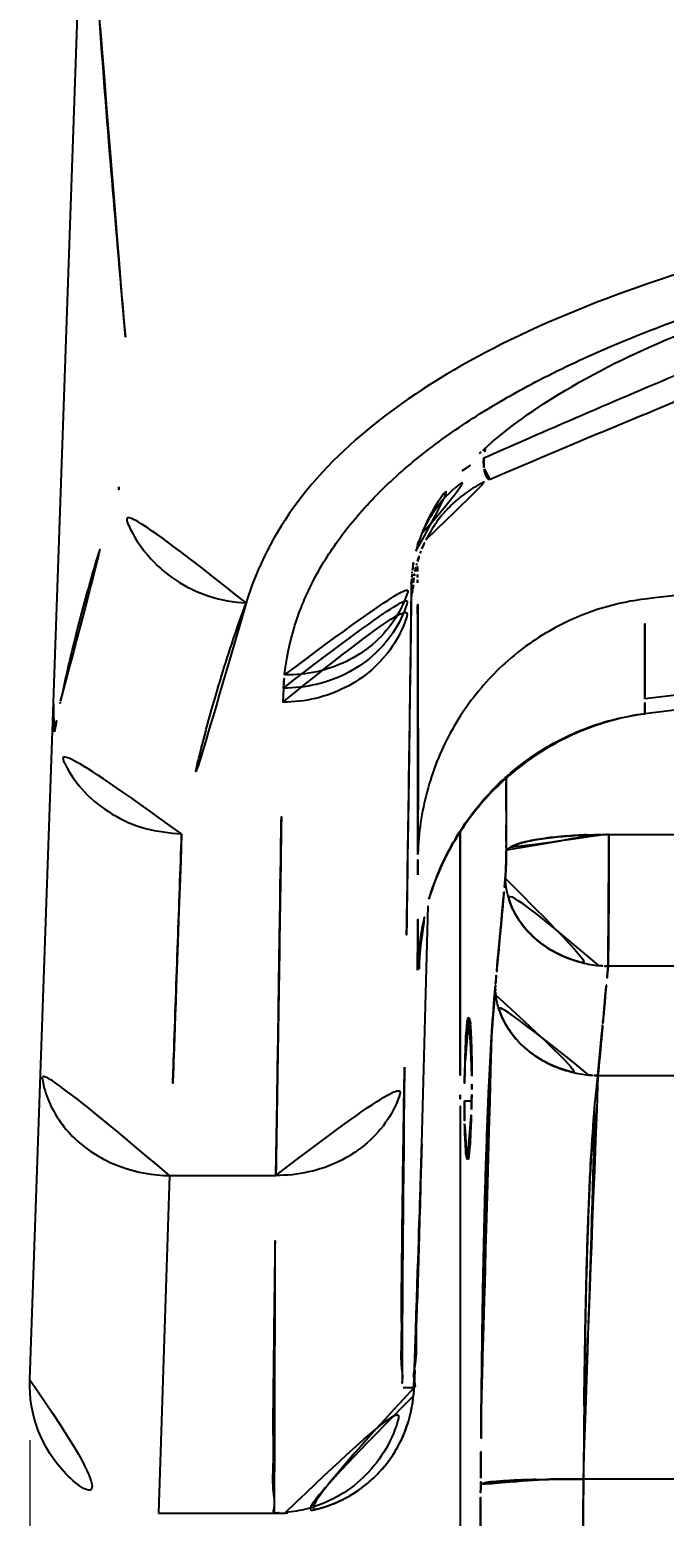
# Model space of a CAD drawing. Extents: x 16296660632 to 16296668616, y -37409619871 to -37409616241.
# Drawn here: x 16296666147.5 to 16296666196.9, y -37409616647.1 to -37409616531.2 of the extents above; entities that cross this region are included whole.
import ezdxf

# ---------------------------------------------------------------- set-up
doc = ezdxf.new("R2010")
doc.units = 0
doc.header["$LTSCALE"] = 10
doc.header["$MEASUREMENT"] = 0
doc.header["$PDMODE"] = 3
doc.header["$PDSIZE"] = -10
doc.layers.get('0').update_dxf_attribs({"linetype": 'CONTINUOUS'})
doc.layers.get('DEFPOINTS').update_dxf_attribs({"linetype": 'CONTINUOUS'})
doc.styles.add('Daelim Dimension', font='')
doc.styles.get('Daelim Dimension').set_extended_font_data('나눔고딕')
doc.dimstyles.new('DEFAULT', dxfattribs={"dimscale": 2, "dimtxt": 2, "dimasz": 2, "dimexe": 0, "dimexo": 2, "dimgap": 1, "dimtad": 1, "dimdec": 1, "dimzin": 9, "dimdsep": 46, "dimtxsty": 'Daelim Dimension', "dimcen": 0.5, "dimclrd": 252, "dimclre": 252, "dimclrt": 3, "dimadec": 1, "dimazin": 0, "dimtfac": 1, "dimtdec": 1, "dimtix": 1, "dimtmove": 0, "dimatfit": 3, "dimfxl": 1, "dimtolj": 1, "dimtzin": 1, "dimlwd": 9, "dimlwe": 9, "dimarcsym": 0})

# ---------------------------------------------------------------- blocks, each defined once
blk = doc.blocks.new('*D16')
at = {"color": 5, "lineweight": 9, "transparency": 16777216}
for p, q in [((16296666467.47109, -37409616640.80376), (16296666467.47109, -37409616937.17432)), ((16296666147.47109, -37409616641.1646), (16296666147.47109, -37409616937.17432)), ((16296666151.47109, -37409616937.17432), (16296666463.47109, -37409616937.17432))]:
    blk.add_line(p, q, dxfattribs=at)
at = {"color": 5, "transparency": 16777216}
for points in [[(16296666151.47109, -37409616936.50766), (16296666151.47109, -37409616937.84099), (16296666147.47109, -37409616937.17432)], [(16296666463.47109, -37409616936.50766), (16296666463.47109, -37409616937.84099), (16296666467.47109, -37409616937.17432)]]:
    blk.add_solid(points, dxfattribs=at)
at = {"layer": 'DEFPOINTS', "color": 0, "transparency": 16777216}
for p in [(16296666147.47109, -37409616637.1646), (16296666467.47109, -37409616636.80376), (16296666467.47109, -37409616937.17432)]:
    blk.add_point(p, dxfattribs=at)
at = {"color": 7, "transparency": 16777216, "insert": (16296666291.23105, -37409616918.8224), "char_height": 30, "attachment_point": 5, "style": 'Daelim Dimension'}
blk.add_mtext('\\A1;320', dxfattribs=at)

msp = doc.modelspace()

# ---------------------------------------------------------------- linework, layer by layer
at = {"linetype": 'Continuous'}
for p, q in [((16296666147.47109, -37409616636.464561), (16296666151.84292, -37409616511.271744)), ((16296666177.30364, -37409616573.356163), (16296666177.30418, -37409616573.351112)), ((16296666177.234409, -37409616574.69046), (16296666177.251209, -37409616574.048988)), ((16296666177.260559, -37409616573.875031), (16296666177.260571, -37409616573.874969)), ((16296666167.24688, -37409616582.536301), (16296666167.208561, -37409616583.636887)), ((16296666195.43255, -37409616583.386276), (16296666195.431919, -37409616583.196907)), ((16296666184.612539, -37409616589.590508), (16296666184.612539, -37409616595.2687)), ((16296666192.62508, -37409616593.948349), (16296666198.39851, -37409616593.948349)), ((16296666178.02771, -37409616618.071091), (16296666178.5194, -37409616599.508141)), ((16296666177.71171, -37409616604.426086), (16296666177.816509, -37409616604.428841)), ((16296666177.819679, -37409616604.303993), (16296666177.81675, -37409616604.419807)), ((16296666177.82165, -37409616604.236443), (16296666177.819679, -37409616604.303993)), ((16296666197.935539, -37409616604.217522), (16296666192.558929, -37409616604.217522)), ((16296666191.7726, -37409616612.747963), (16296666199.248619, -37409616612.748077)), ((16296666181.357969, -37409616614.704773), (16296666181.918539, -37409616614.704773)), ((16296666178.02771, -37409616618.071083), (16296666178.02762, -37409616618.068062)), ((16296666158.36722, -37409616620.534721), (16296666157.49441, -37409616646.844009)), ((16296666158.36722, -37409616620.534637), (16296666166.660709, -37409616620.534721)), ((16296666177.41394, -37409616637.086166), (16296666176.575319, -37409616637.071617)), ((16296666200.972019, -37409616644.205879), (16296666190.63974, -37409616644.205521)), ((16296666157.49441, -37409616646.844009), (16296666167.38871, -37409616646.844009)), ((16296666167.600031, -37409616646.841782), (16296666167.38871, -37409616646.844009))]:
    msp.add_line(p, q, dxfattribs=at)
for centre, radius, start, end in [((16296666380.34129, -37409618156.443771), 1582.747721, 93.277208776, 96.709147292), ((16296666157.49441, -37409616636.814583), 10.029427, 178.00015298, 270)]:
    msp.add_arc(centre, radius, start, end, dxfattribs=at)
for points, start_tangent, end_tangent in [([(16296666154.919769, -37409616555.175369), (16296666153.859529, -37409616542.953537), (16296666152.89999, -37409616530.715309), (16296666152.04282, -37409616518.460533)], (-0.0903252204, 0.9959123227), (-0.0654736734, 0.997854297)), ([(16296666450.608391, -37409616575.899559), (16296666446.65065, -37409616568.126122), (16296666439.772011, -37409616561.313858), (16296666430.143181, -37409616555.473488), (16296666418.02166, -37409616550.597214), (16296666403.491091, -37409616546.585533), (16296666386.86289, -37409616543.411873), (16296666368.525909, -37409616541.029404), (16296666348.86986, -37409616539.379211), (16296666328.35351, -37409616538.413589), (16296666307.392981, -37409616538.097069), (16296666286.44759, -37409616538.417732), (16296666265.974609, -37409616539.385117), (16296666246.382429, -37409616541.032318), (16296666228.110979, -37409616543.405907), (16296666211.53257, -37409616546.565483), (16296666197.023371, -37409616550.561073), (16296666184.894239, -37409616555.42392), (16296666175.23493, -37409616561.25988), (16296666168.315651, -37409616568.085693), (16296666164.32782, -37409616575.899193)], (-0.2885838704, 0.9574546202), (-0.2894445208, -0.9571947917)), ([(16296666167.33181, -37409616581.518044), (16296666168.070999, -37409616577.878319), (16296666169.51049, -37409616574.296387), (16296666171.663561, -37409616570.818466), (16296666174.522449, -37409616567.48423), (16296666178.066601, -37409616564.321823), (16296666182.29657, -37409616561.331657), (16296666187.2188, -37409616558.515297), (16296666192.804541, -37409616555.891891), (16296666198.95183, -37409616553.497238), (16296666205.58147, -37409616551.337967), (16296666212.76561, -37409616549.374191), (16296666220.45051, -37409616547.611382), (16296666228.483681, -37409616546.066933), (16296666236.741489, -37409616544.73896)], (0.105501724, 0.99441912), (0.9894681339, 0.144750862)), ([(16296666183.35815, -37409616566.262589), (16296666199.06694, -37409616559.684593), (16296666218.800859, -37409616551.912758), (16296666235.551741, -37409616545.744438)], (0.9187009545, 0.394953866), (0.9419807744, 0.3356668299)), ([(16296666182.787889, -37409616564.007721), (16296666189.208309, -37409616559.339699), (16296666198.282261, -37409616554.885002), (16296666209.7938, -37409616550.907501), (16296666223.485241, -37409616547.531013), (16296666230.05619, -37409616546.262589)], (0.7385440465, 0.6742052295), (0.9843785285, 0.1760650808)), ([(16296666182.867729, -37409616564.598396), (16296666199.22393, -37409616557.549721), (16296666214.909571, -37409616551.110428), (16296666224.46113, -37409616547.337959)], (0.9144345702, 0.4047337605), (0.9317277232, 0.3631576101)), ([(16296666182.52326, -37409616564.252243), (16296666182.787889, -37409616564.007721)], (0.730294308, 0.6831326545), (0.7385440464, 0.6742052295)), ([(16296666183.010189, -37409616563.7845), (16296666182.867729, -37409616564.598396)], (-0.2132306182, -0.9770018953), (-0.1302282886, -0.9914840356)), ([(16296666177.57885, -37409616571.864861), (16296666178.922741, -37409616568.636017), (16296666182.52326, -37409616564.252243)], (0.2502970646, 0.9681690862), (0.730294308, 0.6831326546)), ([(16296666181.18251, -37409616565.608978), (16296666182.868799, -37409616564.597893)], (0.802618453, 0.5964927651), (0.9041317893, 0.4272536807)), ([(16296666182.86767, -37409616564.599373), (16296666182.85784, -37409616564.844727), (16296666182.877529, -37409616565.301491), (16296666182.89974, -37409616565.446342)], (-0.0610735276, -0.9981332698), (0.1878534147, -0.9821970752)), ([(16296666182.8997, -37409616565.44635), (16296666182.96789, -37409616565.750343), (16296666183.042601, -37409616565.984871), (16296666183.123581, -37409616566.150253), (16296666183.166349, -37409616566.207176), (16296666183.2106, -37409616566.24704), (16296666183.26827, -37409616566.273033), (16296666183.32819, -37409616566.272438), (16296666183.35817, -37409616566.262657)], (0.1879940215, -0.9821701726), (0.9190071826, 0.3942407872)), ([(16296666178.017309, -37409616570.527206), (16296666178.849369, -37409616568.970543), (16296666180.667191, -37409616566.901207), (16296666182.89971, -37409616565.446198)], (0.3900793921, 0.9207812269), (0.9026658517, 0.4303421431)), ([(16296666178.359831, -37409616570.974121), (16296666178.760361, -37409616570.250877), (16296666179.52179, -37409616569.171753), (16296666180.459999, -37409616568.160507), (16296666181.560699, -37409616567.265732), (16296666182.816931, -37409616566.5149), (16296666183.358311, -37409616566.26252)], (0.4477455734, 0.8941610042), (0.9186707325, 0.3950241578)), ([(16296666154.41967, -37409616566.848999), (16296666154.418461, -37409616566.946068), (16296666154.421301, -37409616567.045273), (16296666154.428539, -37409616567.135689)], (-0.0305999115, -0.9995317131), (0.1140995022, -0.993469327)), ([(16296666289.741489, -37409616567.049179), (16296666257.98571, -37409616569.292519), (16296666226.55295, -37409616572.14399), (16296666195.433611, -37409616575.598717)], (-0.9981644534, -0.0605617373), (-0.9927241433, -0.1204108602)), ([(16296666164.330219, -37409616575.900383), (16296666161.45089, -37409616575.373383), (16296666158.82427, -37409616574.100037), (16296666156.66655, -37409616572.189583), (16296666155.158251, -37409616569.801849), (16296666154.428539, -37409616567.135696)], (-0.9990062421, 0.044570487), (-0.1136224035, 0.9935240055)), ([(16296666149.87282, -37409616583.546242), (16296666150.804831, -37409616579.429848), (16296666152.486441, -37409616573.159027), (16296666154.427679, -37409616567.135727)], (0.206132206, 0.9785241508), (0.3308207545, 0.9436936094)), ([(16296666177.6905, -37409616571.416893), (16296666178.017309, -37409616570.527206)], (0.298516826, 0.9544043716), (0.3900793921, 0.9207812269)), ([(16296666178.038521, -37409616571.682632), (16296666178.190081, -37409616571.33033), (16296666178.359831, -37409616570.974121)], (0.3775300788, 0.9259973216), (0.4477455734, 0.8941610042)), ([(16296666177.30382, -37409616573.356171), (16296666177.57885, -37409616571.864861)], (0.1082261994, 0.9941262947), (0.2502970646, 0.9681690862)), ([(16296666177.696251, -37409616572.667526), (16296666177.792061, -37409616572.355942), (16296666177.905319, -37409616572.027603)], (0.2785946271, 0.9604087847), (0.3427041929, 0.9394433651)), ([(16296666177.905319, -37409616572.027603), (16296666178.038521, -37409616571.682632)], (0.3427041928, 0.9394433651), (0.3775300788, 0.9259973216)), ([(16296666177.260571, -37409616573.874969), (16296666177.266239, -37409616573.782143), (16296666177.291759, -37409616573.470093)], (0.0560081934, 0.9984303092), (0.0962132108, 0.9953607477)), ([(16296666177.275551, -37409616573.584427), (16296666177.303431, -37409616573.356133)], (0.1345642692, 0.990904868), (0.107761658, 0.9941767575)), ([(16296666177.441681, -37409616573.781662), (16296666177.504419, -37409616573.43866)], (0.1584963859, 0.9873595574), (0.2012535813, 0.9795391753)), ([(16296666177.504419, -37409616573.43866), (16296666177.55246, -37409616573.219223), (16296666177.616079, -37409616572.959717)], (0.2012535815, 0.9795391753), (0.2505825419, 0.9680952379)), ([(16296666177.616079, -37409616572.959717), (16296666177.696251, -37409616572.667526)], (0.2505825417, 0.968095238), (0.2785946271, 0.9604087847)), ([(16296666177.69919, -37409616573.353577), (16296666177.695089, -37409616572.671707)], (-0.00583939, 0.9999829506), (-0.0061948861, 0.9999808115)), ([(16296666177.69968, -37409616573.438377), (16296666177.69919, -37409616573.353577)], (-0.0057959599, 0.9999832033), (-0.0058393904, 0.9999829506)), ([(16296666177.70215, -37409616573.872711), (16296666177.69968, -37409616573.438377)], (-0.0055762433, 0.9999844526), (-0.0057959602, 0.9999832033)), ([(16296666167.33182, -37409616581.517967), (16296666169.86199, -37409616581.259949), (16296666172.15546, -37409616580.456093), (16296666174.186279, -37409616579.130836), (16296666175.818991, -37409616577.330482), (16296666176.90362, -37409616575.171257), (16296666177.275551, -37409616573.584427)], (0.9998670131, -0.0163081617), (0.1345642694, 0.990904868)), ([(16296666177.234409, -37409616574.69046), (16296666177.07852, -37409616586.233238), (16296666176.895809, -37409616598.703079), (16296666176.686529, -37409616612.083183)], (-0.0128496933, -0.9999174393), (-0.0160810005, -0.9998706924)), ([(16296666177.21504, -37409616574.394417), (16296666177.26049, -37409616573.875023)], (0.1177027602, 0.993048871), (0.0564313319, 0.9984064827)), ([(16296666177.23638, -37409616574.566933), (16296666177.234381, -37409616574.691437)], (-0.0182766155, -0.9998329687), (-0.0138134696, -0.9999045895)), ([(16296666177.23893, -37409616574.442574), (16296666177.23638, -37409616574.566933)], (-0.0227491281, -0.9997412051), (-0.0182766155, -0.9998329687)), ([(16296666177.241249, -37409616574.347549), (16296666177.23893, -37409616574.442574)], (-0.0261764265, -0.9996573386), (-0.0227491281, -0.9997412051)), ([(16296666177.241329, -37409616574.343681), (16296666177.24539, -37409616574.210167), (16296666177.24909, -37409616574.112099)], (0.0261767634, 0.9996573298), (0.0408012909, 0.9991672806)), ([(16296666177.245029, -37409616574.577209), (16296666177.277679, -37409616575.152733), (16296666177.346689, -37409616574.812424)], (-0.0136862503, -0.9999063389), (0.157970556, 0.9874438229)), ([(16296666177.251249, -37409616574.061707), (16296666177.245029, -37409616574.577209)], (0.002041323, -0.9999979165), (-0.0136862502, -0.9999063389)), ([(16296666177.24909, -37409616574.112099), (16296666177.25835, -37409616573.915619)], (0.0408012906, 0.9991672806), (0.0533797085, 0.998574287)), ([(16296666177.25835, -37409616573.915619), (16296666177.260571, -37409616573.875038)], (0.0533797076, 0.9985742871), (0.0559970999, 0.9984309314)), ([(16296666177.346689, -37409616574.812424), (16296666177.426611, -37409616574.124382)], (0.157970556, 0.9874438229), (0.0712673616, 0.9974572488)), ([(16296666177.37534, -37409616574.275879), (16296666177.374611, -37409616574.285248), (16296666177.378799, -37409616574.242538), (16296666177.396009, -37409616574.094032)], (-0.0814205385, -0.9966798362), (0.134137841, 0.9909626833)), ([(16296666177.396009, -37409616574.094032), (16296666177.441681, -37409616573.781662)], (0.134137841, 0.9909626833), (0.1584963859, 0.9873595574)), ([(16296666177.70236, -37409616573.910797), (16296666177.70215, -37409616573.872711)], (-0.0055571932, 0.9999845587), (-0.0055762429, 0.9999844526)), ([(16296666177.70435, -37409616574.274208), (16296666177.70236, -37409616573.910797)], (-0.0053771777, 0.9999855429), (-0.0055571935, 0.9999845587)), ([(16296666177.70471, -37409616574.341316), (16296666177.70435, -37409616574.274208)], (-0.0053442814, 0.9999857192), (-0.0053771775, 0.9999855429)), ([(16296666164.32782, -37409616575.899193), (16296666162.414619, -37409616581.621483), (16296666160.74173, -37409616587.627228), (16296666159.309299, -37409616593.912529)], (-0.3423414936, -0.9395755966), (-0.20010367, -0.9797747299)), ([(16296666167.208561, -37409616583.636887), (16296666169.75568, -37409616583.340134), (16296666172.062429, -37409616582.496468), (16296666174.101669, -37409616581.131264), (16296666175.73531, -37409616579.293961), (16296666176.81123, -37409616577.105331), (16296666177.234381, -37409616574.691406)], (0.9999979621, -0.0020188789), (0.0286601283, 0.9995892142)), ([(16296666167.24688, -37409616582.536301), (16296666169.805611, -37409616582.253113), (16296666172.119829, -37409616581.416107), (16296666174.163309, -37409616580.050827), (16296666175.796141, -37409616578.206596), (16296666176.8643, -37409616576.005699), (16296666177.21504, -37409616574.394417)], (0.9999625264, -0.0086571253), (0.1177027601, 0.993048871)), ([(16296666177.733471, -37409616595.506859), (16296666177.738001, -37409616585.354759), (16296666177.71402, -37409616576.24324), (16296666177.70471, -37409616574.341316)], (0.0017496558, 0.9999984694), (-0.0053442809, 0.9999857192)), ([(16296666195.433661, -37409616575.598984), (16296666190.87818, -37409616576.717072), (16296666186.674271, -37409616578.906647), (16296666183.054159, -37409616582.075974), (16296666180.253151, -37409616586.049423), (16296666178.44311, -37409616590.601593), (16296666177.7334, -37409616595.507523)], (-0.9926988414, -0.1206192785), (-0.0261627853, -0.9996576957)), ([(16296666289.879459, -37409616575.136276), (16296666266.223709, -37409616576.655083), (16296666195.43535, -37409616583.387009)], (-0.9984076999, -0.0564097941), (-0.9930649329, -0.1175671686)), ([(16296666195.431919, -37409616583.196907), (16296666195.428749, -37409616580.610046), (16296666195.434759, -37409616578.076157), (16296666195.43178, -37409616575.599007)], (-0.0029816345, 0.9999955549), (-0.0030637472, 0.9999953067)), ([(16296666167.24688, -37409616582.536301), (16296666167.26935, -37409616582.195877), (16296666167.297661, -37409616581.856453), (16296666167.33181, -37409616581.518044)], (0.0572551839, 0.9983595765), (0.1090547469, 0.9940357449)), ([(16296666149.39109, -37409616585.937263), (16296666149.344879, -37409616585.548111), (16296666149.318239, -37409616585.122597), (16296666149.30658, -37409616584.703003), (16296666149.304939, -37409616584.283302), (16296666149.310909, -37409616583.858704), (16296666149.322809, -37409616583.438583)], (-0.1574328561, 0.9875296936), (0.0345650711, 0.9994024494)), ([(16296666149.83198, -37409616583.740791), (16296666149.87282, -37409616583.546242)], (0.2047593807, 0.9788123395), (0.2061322062, 0.9785241507)), ([(16296666195.429939, -37409616584.53614), (16296666195.43117, -37409616584.151917), (16296666195.4324, -37409616583.769318), (16296666195.43255, -37409616583.386276)], (0.0032004179, 0.9999948786), (-0.0010211096, 0.9999994787)), ([(16296666149.390921, -37409616585.935013), (16296666149.83198, -37409616583.740791)], (0.1893980657, 0.9819003884), (0.2047593806, 0.9788123395)), ([(16296666178.58717, -37409616599.002419), (16296666180.474421, -37409616594.58802), (16296666183.27846, -37409616590.769592), (16296666186.82605, -37409616587.740547), (16296666190.92882, -37409616585.633614), (16296666195.368731, -37409616584.543579)], (0.2850687311, 0.958507078), (0.9923869747, 0.1231588098)), ([(16296666195.368731, -37409616584.543579), (16296666190.857281, -37409616585.735474), (16296666186.728769, -37409616587.909767), (16296666183.19384, -37409616590.955467), (16296666180.43301, -37409616594.717056), (16296666178.58717, -37409616599.002419)], (-0.9894962384, -0.1445586186), (-0.2874080459, -0.9578082351)), ([(16296666195.368561, -37409616584.543739), (16296666195.389669, -37409616584.5411), (16296666195.41077, -37409616584.53849), (16296666195.429939, -37409616584.53614)], (0.9894960125, 0.1445601651), (0.9899379919, 0.1415018449)), ([(16296666159.309349, -37409616593.912163), (16296666156.482349, -37409616593.483818), (16296666153.89287, -37409616592.354927), (16296666151.74078, -37409616590.626808), (16296666150.198971, -37409616588.426941), (16296666149.39109, -37409616585.937263)], (-0.9952318536, 0.0975374674), (-0.1576445311, 0.987495925)), ([(16296666166.660709, -37409616620.534721), (16296666166.870689, -37409616607.284622), (16296666167.053301, -37409616594.98085), (16296666167.208561, -37409616583.636887)], (0.0162961078, 0.9998672096), (0.0130283855, 0.999915127)), ([(16296666184.61245, -37409616592.059448), (16296666184.612511, -37409616591.948196), (16296666184.612499, -37409616589.915367), (16296666184.612459, -37409616589.590553)], (0.0006192386, 0.9999998083), (-0.0000889966, 0.999999996)), ([(16296666184.61412, -37409616594.486237), (16296666184.612539, -37409616593.804642), (16296666184.61245, -37409616592.059448)], (-0.0018176842, 0.999998348), (0.0006192386, 0.9999998083)), ([(16296666159.309299, -37409616593.912529), (16296666159.01178, -37409616602.320107), (16296666158.697729, -37409616611.195633), (16296666158.36722, -37409616620.534637)], (-0.0353640276, -0.9993744971), (-0.035370588, -0.999374265)), ([(16296666181.038321, -37409616593.802612), (16296666181.038321, -37409616593.874321), (16296666181.038321, -37409616594.402351), (16296666181.038321, -37409616594.930382), (16296666181.038321, -37409616595.45842), (16296666181.038321, -37409616595.98645), (16296666181.038321, -37409616596.514481), (16296666181.038321, -37409616597.042519), (16296666181.038321, -37409616597.570549), (16296666181.038321, -37409616598.098579), (16296666181.038321, -37409616598.626617), (16296666181.038321, -37409616599.154648), (16296666181.038321, -37409616599.682678), (16296666181.038321, -37409616600.210716), (16296666181.038321, -37409616600.738747), (16296666181.038321, -37409616601.266777), (16296666181.038321, -37409616601.734444), (16296666181.038321, -37409616602.669983), (16296666181.038321, -37409616604.742348), (16296666181.038321, -37409616607.382584), (16296666181.038321, -37409616609.952637), (16296666181.038321, -37409616612.522697), (16296666181.038321, -37409616614.236069)], (0.0000000595, -1), (0.0000000595, -1)), ([(16296666184.676559, -37409616595.14669), (16296666184.97159, -37409616594.92337), (16296666185.78224, -37409616594.614113), (16296666187.02261, -37409616594.344254), (16296666188.646919, -37409616594.13166), (16296666190.55027, -37409616593.995743), (16296666192.412531, -37409616593.948822)], (0.6103928621, 0.7920988284), (0.9999897956, 0.0045175989)), ([(16296666192.412531, -37409616593.948883), (16296666190.62228, -37409616593.9925), (16296666188.8001, -37409616594.116913), (16296666187.182631, -37409616594.317917), (16296666185.87513, -37409616594.58844), (16296666184.993851, -37409616594.911331), (16296666184.676279, -37409616595.1465)], (-0.9999897924, -0.0045183071), (-0.6072799411, -0.7944879314)), ([(16296666192.412531, -37409616593.948822), (16296666192.62508, -37409616593.948349)], (0.9999897956, 0.0045175987), (1, -0.0000001397)), ([(16296666192.62508, -37409616593.948387), (16296666192.412531, -37409616593.948883)], (-1, 0.0000041368), (-0.9999897924, -0.0045183071)), ([(16296666192.62508, -37409616593.948349), (16296666192.612789, -37409616596.329842), (16296666192.599331, -37409616598.672569), (16296666192.585461, -37409616600.846184), (16296666192.57196, -37409616602.729767), (16296666192.558929, -37409616604.217522)], (-0.0049723811, -0.9999876376), (-0.0101619044, -0.9999483665)), ([(16296666177.730379, -37409616597.090752), (16296666177.73148, -37409616596.559967), (16296666177.73251, -37409616596.032173), (16296666177.733471, -37409616595.506859)], (0.0021371939, 0.9999977162), (0.0017707592, 0.9999984322)), ([(16296666184.609159, -37409616595.774887), (16296666184.614309, -37409616594.980949)], (0.012598744, 0.9999206327), (0.0015278583, 0.9999988328)), ([(16296666184.61257, -37409616595.2687), (16296666184.609051, -37409616595.785423)], (-0.0001617933, -0.9999999869), (-0.0135528959, -0.9999081553)), ([(16296666184.612539, -37409616595.2687), (16296666184.676559, -37409616595.14669)], (0.2889322769, 0.9573495388), (0.6103928622, 0.7920988283)), ([(16296666184.614309, -37409616594.980949), (16296666184.61412, -37409616594.486237)], (0.0015278583, 0.9999988328), (-0.0018176842, 0.999998348)), ([(16296666184.676279, -37409616595.1465), (16296666184.61257, -37409616595.2687)], (-0.6072799411, -0.7944879314), (-0.2891912312, -0.957271347)), ([(16296666192.558929, -37409616604.217194), (16296666192.58156, -37409616602.725143), (16296666192.59988, -37409616600.840874), (16296666192.61338, -37409616598.6707), (16296666192.62216, -37409616596.330322), (16296666192.62508, -37409616593.948387)], (0.018070949, 0.9998367071), (-0.000211351, 0.9999999777)), ([(16296666184.5504, -37409616597.284317), (16296666184.553841, -37409616597.23629), (16296666184.578011, -37409616596.846657), (16296666184.57917, -37409616596.824112)], (0.0725323311, 0.9973660617), (0.0508783741, 0.9987048568)), ([(16296666184.579241, -37409616596.824112), (16296666184.54986, -37409616597.284286)], (-0.0463178529, -0.9989267523), (-0.0873153123, -0.9961807247)), ([(16296666184.57917, -37409616596.824112), (16296666184.590321, -37409616596.573273)], (0.050878374, 0.9987048568), (0.0382640808, 0.9992676619)), ([(16296666184.599831, -37409616596.249634), (16296666184.58215, -37409616596.759354), (16296666184.579241, -37409616596.824112)], (-0.0264012702, -0.9996514257), (-0.0463178528, -0.9989267523)), ([(16296666184.590321, -37409616596.573273), (16296666184.600491, -37409616596.249649)], (0.0382640806, 0.9992676619), (0.0252064967, 0.9996822658)), ([(16296666184.601629, -37409616596.17865), (16296666184.599831, -37409616596.249634)], (-0.0243057431, -0.9997045718), (-0.0264012707, -0.9996514257)), ([(16296666184.600491, -37409616596.249649), (16296666184.6022, -37409616596.178658)], (0.0252064967, 0.9996822658), (0.022826533, 0.9997394408)), ([(16296666184.6022, -37409616596.178658), (16296666184.609159, -37409616595.774887)], (0.0228265329, 0.9997394408), (0.012598744, 0.9999206327)), ([(16296666184.609051, -37409616595.785423), (16296666184.60428, -37409616596.061653), (16296666184.601629, -37409616596.17865)], (-0.0135528961, -0.9999081553), (-0.0243057429, -0.9997045718)), ([(16296666184.526569, -37409616597.538094), (16296666184.40189, -37409616598.887703)], (-0.092076077, -0.9957519752), (-0.0918967518, -0.9957685409)), ([(16296666184.513741, -37409616597.739159), (16296666184.530741, -37409616597.538437)], (0.0871690711, 0.9961935319), (0.0814112487, 0.9966805951)), ([(16296666184.530741, -37409616597.538437), (16296666184.5504, -37409616597.284317)], (0.0814112485, 0.9966805951), (0.0725323313, 0.9973660616)), ([(16296666184.54641, -37409616597.323547), (16296666184.526569, -37409616597.538094)], (-0.0921046615, -0.9957493316), (-0.0920760769, -0.9957519752)), ([(16296666184.54641, -37409616597.32254), (16296666184.548189, -37409616597.38533)], (0.0228072033, -0.9997398819), (0.0338045899, -0.9994284615)), ([(16296666184.548161, -37409616597.38533), (16296666184.54641, -37409616597.323547)], (-0.0337839513, 0.9994291594), (-0.022952924, 0.9997365469)), ([(16296666184.54986, -37409616597.284286), (16296666184.54641, -37409616597.32254)], (-0.0873153135, -0.9961807246), (-0.092404878, -0.9957215165)), ([(16296666184.548189, -37409616597.38533), (16296666184.85129, -37409616599.066032), (16296666185.63142, -37409616600.647583), (16296666186.864071, -37409616602.049156), (16296666188.50322, -37409616603.175194), (16296666190.43924, -37409616603.919937), (16296666191.849951, -37409616604.172234)], (0.0338045892, -0.9994284615), (0.9949081416, -0.1007858612)), ([(16296666191.84992, -37409616604.172562), (16296666190.514311, -37409616603.939377), (16296666188.66498, -37409616603.258324), (16296666187.031919, -37409616602.193916), (16296666185.72687, -37409616600.786392), (16296666184.87286, -37409616599.130234), (16296666184.548161, -37409616597.38533)], (-0.9949080555, 0.100786711), (-0.0337839508, 0.9994291594)), ([(16296666177.709249, -37409616604.520027), (16296666177.71541, -37409616602.594948), (16296666177.716709, -37409616602.187218), (16296666177.730339, -37409616597.090752)], (0.0032012559, 0.999994876), (0.0021368784, 0.9999977169)), ([(16296666184.29833, -37409616599.993477), (16296666184.385139, -37409616599.068527), (16296666184.40295, -37409616598.88781)], (0.0906566914, 0.995882204), (0.0987804144, 0.9951092552)), ([(16296666184.40189, -37409616598.887703), (16296666184.29991, -37409616599.993622)], (-0.0918967518, -0.9957685409), (-0.0917504447, -0.9957820323)), ([(16296666184.40295, -37409616598.88781), (16296666184.513741, -37409616597.739159)], (0.0987804144, 0.9951092552), (0.0871690713, 0.9961935319)), ([(16296666177.711651, -37409616604.435127), (16296666177.846161, -37409616602.610703), (16296666178.135441, -37409616600.807571), (16296666178.58622, -37409616599.005928)], (0.0302455325, 0.9995424992), (0.2849521201, 0.9585417514)), ([(16296666184.271669, -37409616600.300201), (16296666184.12442, -37409616601.900848)], (-0.0917099874, -0.9957857592), (-0.0914994661, -0.9958051254)), ([(16296666184.270559, -37409616600.300102), (16296666184.29833, -37409616599.993477)], (0.0898831376, 0.9959523189), (0.0906566913, 0.995882204)), ([(16296666184.29991, -37409616599.993622), (16296666184.28409, -37409616600.16539), (16296666184.271669, -37409616600.300201)], (-0.0917504446, -0.9957820323), (-0.0917099874, -0.9957857592)), ([(16296666184.124439, -37409616601.900848), (16296666184.212681, -37409616600.940773), (16296666184.270559, -37409616600.300102)], (0.0918033199, 0.995777159), (0.0898831377, 0.9959523189)), ([(16296666183.91922, -37409616604.138451), (16296666184.02725, -37409616602.959663), (16296666184.124439, -37409616601.900848)], (0.0918424839, 0.9957735476), (0.0918033198, 0.995777159)), ([(16296666184.12442, -37409616601.900848), (16296666184.02195, -37409616603.016953), (16296666183.919161, -37409616604.138443)], (-0.0914994661, -0.9958051254), (-0.0912071453, -0.995831942)), ([(16296666177.81901, -37409616604.323952), (16296666177.91378, -37409616602.816391)], (0.025920408, 0.9996640098), (0.0993332189, 0.9950542255)), ([(16296666177.83889, -37409616603.815239), (16296666177.84021, -37409616603.789917), (16296666177.84437, -37409616603.713219), (16296666177.848881, -37409616603.635559), (16296666177.85375, -37409616603.556877), (16296666177.858999, -37409616603.477127), (16296666177.86463, -37409616603.396294), (16296666177.87067, -37409616603.314278), (16296666177.877131, -37409616603.231056), (16296666177.884041, -37409616603.146591), (16296666177.891411, -37409616603.060806), (16296666177.899269, -37409616602.973671), (16296666177.902, -37409616602.944313)], (0.0511497924, 0.9986909926), (0.0933233657, 0.9956358518)), ([(16296666177.709249, -37409616604.520027), (16296666177.709999, -37409616604.49173), (16296666177.710739, -37409616604.463417), (16296666177.71171, -37409616604.426086)], (0.0261769478, 0.999657325), (0.0261769478, 0.999657325)), ([(16296666177.81675, -37409616604.419807), (16296666177.81901, -37409616604.323952)], (0.0212215035, 0.9997747985), (0.0259204078, 0.9996640098)), ([(16296666177.819151, -37409616604.32383), (16296666177.82008, -37409616604.289673), (16296666177.82205, -37409616604.223343), (16296666177.824301, -37409616604.155273), (16296666177.826839, -37409616604.08535), (16296666177.829691, -37409616604.013557), (16296666177.83288, -37409616603.940102), (16296666177.83638, -37409616603.865517), (16296666177.83889, -37409616603.815239)], (0.0263727406, 0.9996521788), (0.0511497924, 0.9986909926)), ([(16296666183.8008, -37409616605.430832), (16296666183.91922, -37409616604.138451)], (0.0889994149, 0.9960316783), (0.0918424839, 0.9957735476)), ([(16296666183.919161, -37409616604.138443), (16296666183.799919, -37409616605.441528)], (-0.0912071454, -0.995831942), (-0.0910379581, -0.9958474231)), ([(16296666191.849951, -37409616604.172234), (16296666192.558929, -37409616604.217194)], (0.9949081416, -0.1007858612), (0.9996721115, -0.0256060438)), ([(16296666192.558929, -37409616604.217522), (16296666191.84992, -37409616604.172562)], (-0.9996719691, 0.0256116011), (-0.9949080555, 0.100786711)), ([(16296666192.558929, -37409616604.217522), (16296666192.3391, -37409616606.591667)], (-0.0923570703, -0.995725952), (-0.0920403114, -0.9957552817)), ([(16296666183.760559, -37409616605.879333), (16296666183.499599, -37409616609.296463), (16296666183.47352, -37409616609.708473)], (-0.0905555724, -0.9958914039), (-0.0620669985, -0.9980719852)), ([(16296666183.759199, -37409616605.904007), (16296666183.8008, -37409616605.430832)], (0.0861488287, 0.9962822789), (0.0889994149, 0.9960316783)), ([(16296666183.76001, -37409616605.878197), (16296666183.80547, -37409616606.478844)], (0.0230412093, -0.9997345161), (0.1269618796, -0.9919075971)), ([(16296666183.805969, -37409616606.478783), (16296666183.760559, -37409616605.879333)], (-0.1269533469, 0.9919086892), (-0.0231465585, 0.9997320825)), ([(16296666183.799919, -37409616605.441528), (16296666183.76001, -37409616605.878197)], (-0.0910379582, -0.9958474231), (-0.0909814334, -0.9958525889)), ([(16296666192.3391, -37409616606.591667), (16296666192.558929, -37409616604.217522)], (0.0920405058, 0.9957552637), (0.092357321, 0.9957259288)), ([(16296666183.69688, -37409616606.643921), (16296666183.759199, -37409616605.904007)], (0.0817043261, 0.9966566124), (0.0861488287, 0.9962822789)), ([(16296666183.80547, -37409616606.478844), (16296666184.065359, -37409616607.615837), (16296666184.845791, -37409616609.191238), (16296666186.07856, -37409616610.587433), (16296666187.717609, -37409616611.709259), (16296666189.65333, -37409616612.451431), (16296666191.069389, -37409616612.703644)], (0.1269618796, -0.9919075971), (0.9949795003, -0.1000789383)), ([(16296666191.06937, -37409616612.703796), (16296666189.72842, -37409616612.470627), (16296666187.87945, -37409616611.791893), (16296666186.24662, -37409616610.731453), (16296666184.94162, -37409616609.329391), (16296666184.087429, -37409616607.679787), (16296666183.805969, -37409616606.478783)], (-0.9949793416, 0.1000805168), (-0.1269533469, 0.9919086892)), ([(16296666192.16638, -37409616608.462837), (16296666192.296631, -37409616607.051323), (16296666192.3391, -37409616606.591667)], (0.0917926832, 0.9957781396), (0.0920405058, 0.9957552637)), ([(16296666192.3391, -37409616606.591667), (16296666192.296631, -37409616607.05127), (16296666192.16638, -37409616608.462837)], (-0.0920403115, -0.9957552817), (-0.0917926917, -0.9957781388)), ([(16296666181.688061, -37409616608.233467), (16296666181.60593, -37409616608.506027), (16296666181.52702, -37409616609.202682), (16296666181.457899, -37409616610.266327), (16296666181.40411, -37409616611.609993), (16296666181.3906, -37409616612.102242)], (-0.937638247, 0.3476125973), (-0.0251375126, -0.9996840028)), ([(16296666181.550819, -37409616608.942711), (16296666181.605709, -37409616608.507072), (16296666181.68779, -37409616608.234154)], (0.1051609958, 0.9944552101), (0.9000605099, -0.435764935)), ([(16296666181.68779, -37409616608.234154), (16296666181.69932, -37409616608.243912)], (0.900060508, -0.4357649388), (0.6494840415, -0.760375223)), ([(16296666181.69932, -37409616608.243912), (16296666181.763729, -37409616608.390297), (16296666181.803049, -37409616608.537697)], (0.64948404, -0.7603752243), (0.2044991892, -0.9788667333)), ([(16296666181.93615, -37409616612.789017), (16296666181.924259, -37409616611.290833), (16296666181.890011, -37409616609.999672), (16296666181.83622, -37409616609.012611), (16296666181.76709, -37409616608.407204), (16296666181.70022, -37409616608.243134)], (-0.0004551081, 0.9999998964), (-0.6487029203, 0.7610417342)), ([(16296666183.473921, -37409616609.708488), (16296666183.69688, -37409616606.643921)], (0.0634592487, 0.9979844306), (0.081704326, 0.9966566124)), ([(16296666181.369499, -37409616613.149727), (16296666181.40027, -37409616611.737938), (16296666181.45295, -37409616610.364906), (16296666181.5247, -37409616609.231117), (16296666181.550819, -37409616608.942711)], (0.0149415415, 0.9998883689), (0.1051609957, 0.9944552101)), ([(16296666181.803049, -37409616608.537697), (16296666181.83404, -37409616608.985161)], (0.2044991892, -0.9788667333), (0.0087531766, -0.9999616902)), ([(16296666181.83404, -37409616608.985161), (16296666181.88974, -37409616609.993317), (16296666181.92453, -37409616611.303467), (16296666181.93615, -37409616612.789017)], (0.0087531766, -0.9999616902), (0.0000251495, -0.9999999997)), ([(16296666191.772579, -37409616612.748047), (16296666192.03451, -37409616609.894836), (16296666192.1164, -37409616609.00518)], (0.091231241, 0.9958297348), (0.0917211598, 0.9957847302)), ([(16296666192.1164, -37409616609.00518), (16296666192.034519, -37409616609.894707), (16296666191.7726, -37409616612.747963)], (-0.091720691, -0.9957847734), (-0.0912254599, -0.9958302644)), ([(16296666192.1164, -37409616609.00518), (16296666192.16638, -37409616608.462837)], (0.0917211598, 0.9957847302), (0.0917926832, 0.9957781396)), ([(16296666192.16638, -37409616608.462837), (16296666192.1164, -37409616609.00518)], (-0.0917926916, -0.9957781388), (-0.0917206909, -0.9957847734)), ([(16296666182.67363, -37409616638.747421), (16296666182.67528, -37409616638.57621), (16296666182.77673, -37409616630.762543), (16296666182.906919, -37409616624.265312), (16296666183.05765, -37409616618.928688), (16296666183.218941, -37409616614.644386), (16296666183.46773, -37409616609.806351), (16296666183.473921, -37409616609.708488)], (0.0095547052, 0.9999543528), (0.0634592487, 0.9979844306)), ([(16296666183.47352, -37409616609.708473), (16296666183.262621, -37409616613.666428), (16296666183.05932, -37409616618.878677), (16296666182.895611, -37409616624.749153), (16296666182.7714, -37409616631.09211), (16296666182.68372, -37409616637.731682), (16296666182.67333, -37409616638.747414)], (-0.0620669985, -0.9980719852), (-0.0098769871, -0.9999512214)), ([(16296666158.36722, -37409616620.534721), (16296666154.61167, -37409616619.868401), (16296666152.78669, -37409616619.009567), (16296666151.16519, -37409616617.822639), (16296666149.867201, -37409616616.366119), (16296666148.955009, -37409616614.746597), (16296666148.460119, -37409616613.081421), (16296666148.34391, -37409616611.470512)], (-0.9999633682, 0.008559342), (0.0348959905, 0.9993909495)), ([(16296666166.66069, -37409616620.534721), (16296666169.20948, -37409616620.258667), (16296666171.516689, -37409616619.464287), (16296666173.5562, -37409616618.175484), (16296666175.189779, -37409616616.43866), (16296666176.264931, -37409616614.368111), (16296666176.686411, -37409616612.087021)], (0.9999922256, -0.003943189), (0.0299474928, 0.9995514732)), ([(16296666176.686529, -37409616612.083183), (16296666176.59568, -37409616618.021927), (16296666176.527651, -37409616623.110489), (16296666176.481819, -37409616627.372307), (16296666176.457541, -37409616630.835487), (16296666176.45437, -37409616633.53717), (16296666176.47254, -37409616635.489937), (16296666176.512609, -37409616636.676903), (16296666176.575319, -37409616637.071617)], (-0.0160808625, -0.9998706946), (0.9999989814, -0.0014272727)), ([(16296666181.3906, -37409616612.102242), (16296666181.36986, -37409616613.128067), (16296666181.36953, -37409616613.149727)], (-0.0251375126, -0.9996840028), (-0.0149190576, -0.9998887047)), ([(16296666191.772579, -37409616612.748199), (16296666191.474529, -37409616615.676086), (16296666191.197109, -37409616619.736153), (16296666190.975361, -37409616624.834778), (16296666190.81426, -37409616630.723869), (16296666190.70665, -37409616637.220757), (16296666190.63974, -37409616644.205704)], (-0.125909002, -0.9920417951), (-0.0064740344, -0.9999790432)), ([(16296666191.069389, -37409616612.703644), (16296666191.772579, -37409616612.748047)], (0.9949795003, -0.1000789384), (0.9996670771, -0.025801841)), ([(16296666191.772579, -37409616612.748199), (16296666191.06937, -37409616612.703796)], (-0.9996670703, 0.0258021034), (-0.9949793416, 0.1000805169)), ([(16296666181.038321, -37409616614.236069), (16296666181.038321, -37409616615.092758)], (0.0000000595, -1), (0.0000000595, -1)), ([(16296666181.36953, -37409616613.149727), (16296666181.363291, -37409616613.653427)], (-0.0149190575, -0.9998887047), (-0.0099115633, -0.9999508793)), ([(16296666181.903521, -37409616615.391563), (16296666181.924259, -37409616614.365723), (16296666181.93082, -37409616613.840363)], (0.0251375126, 0.9996840028), (0.0099115633, 0.9999508792)), ([(16296666181.93082, -37409616613.840363), (16296666181.93615, -37409616612.789017)], (0.0099115634, 0.9999508792), (0.0004569179, 0.9999998956)), ([(16296666190.639721, -37409616644.207283), (16296666190.71497, -37409616636.546654), (16296666190.8356, -37409616629.770981), (16296666191.007071, -37409616623.945236), (16296666191.22533, -37409616619.239326), (16296666191.4809, -37409616615.588287), (16296666191.772579, -37409616612.748199)], (0.0067124018, 0.9999774716), (0.1237903004, 0.9923084004)), ([(16296666181.038321, -37409616615.092758), (16296666181.038321, -37409616617.662819), (16296666181.038321, -37409616620.232872), (16296666181.038321, -37409616622.802933), (16296666181.038321, -37409616625.372993), (16296666181.038321, -37409616627.943047), (16296666181.038321, -37409616630.513107), (16296666181.038321, -37409616633.083168), (16296666181.038321, -37409616635.653221), (16296666181.038321, -37409616638.223282), (16296666181.038321, -37409616640.793327), (16296666181.038321, -37409616643.363403), (16296666181.038321, -37409616645.933456), (16296666181.038321, -37409616648.50351), (16296666181.038321, -37409616651.07357), (16296666181.038321, -37409616653.643631), (16296666181.038321, -37409616656.213676), (16296666181.038321, -37409616658.783737), (16296666181.038321, -37409616661.353813), (16296666181.038321, -37409616663.923859), (16296666181.038321, -37409616666.493919), (16296666181.03833, -37409616669.06398), (16296666181.03833, -37409616671.634033), (16296666181.03833, -37409616674.204086), (16296666181.03833, -37409616676.774147), (16296666181.03833, -37409616679.344208), (16296666181.03833, -37409616681.914268), (16296666181.03833, -37409616684.484329), (16296666181.03833, -37409616687.054382), (16296666181.03833, -37409616689.624443), (16296666181.03833, -37409616692.194504), (16296666181.03833, -37409616694.764557), (16296666181.03833, -37409616697.334618), (16296666181.03833, -37409616699.904671), (16296666181.03833, -37409616702.474731), (16296666181.03833, -37409616705.044792), (16296666181.03833, -37409616707.614853), (16296666181.03833, -37409616710.184914), (16296666181.03833, -37409616712.754967), (16296666181.03833, -37409616715.32502), (16296666181.03833, -37409616717.895081), (16296666181.03833, -37409616720.465141), (16296666181.03833, -37409616723.035187), (16296666181.03833, -37409616725.605263), (16296666181.03833, -37409616728.175323), (16296666181.03833, -37409616730.745369), (16296666181.03833, -37409616733.31543), (16296666181.03833, -37409616735.88549), (16296666181.03833, -37409616738.45462), (16296666181.03833, -37409616741.050484), (16296666181.03833, -37409616746.62178), (16296666181.03833, -37409616759.172798)], (0.0000000595, -1), (0.0000000595, -1)), ([(16296666181.357969, -37409616614.704773), (16296666181.36986, -37409616616.202957), (16296666181.37344, -37409616616.495331)], (0.0004551081, -0.9999998964), (0.0138053533, -0.9999047016)), ([(16296666181.37344, -37409616616.495331), (16296666181.4041, -37409616617.494133), (16296666181.45789, -37409616618.481194), (16296666181.527031, -37409616619.086601), (16296666181.59388, -37409616619.250648)], (0.0138053533, -0.9999047016), (0.6483953045, -0.7613038349)), ([(16296666181.60605, -37409616619.26033), (16296666181.68819, -37409616618.98777), (16296666181.76709, -37409616618.291107), (16296666181.83622, -37409616617.227463), (16296666181.890011, -37409616615.883797), (16296666181.903521, -37409616615.391563)], (0.9374097128, -0.3482284168), (0.0251375126, 0.9996840028)), ([(16296666181.460039, -37409616618.508347), (16296666181.40436, -37409616617.500107), (16296666181.373131, -37409616616.495331)], (-0.0089041578, 0.9999603572), (-0.0131088799, 0.9999140749)), ([(16296666178.02767, -37409616618.07106), (16296666177.93281, -37409616621.585571), (16296666177.84889, -37409616624.582047), (16296666177.775949, -37409616627.097366), (16296666177.71331, -37409616629.184853), (16296666177.659941, -37409616630.901993), (16296666177.614719, -37409616632.304207), (16296666177.57655, -37409616633.44207), (16296666177.54439, -37409616634.360153), (16296666177.51729, -37409616635.097183), (16296666177.4944, -37409616635.686447)], (-0.0264680603, -0.9996496595), (-0.0400491448, -0.9991977112)), ([(16296666181.49107, -37409616618.955887), (16296666181.460039, -37409616618.508347)], (-0.2042779765, 0.9789129217), (-0.0089041579, 0.9999603572)), ([(16296666181.743299, -37409616618.551498), (16296666181.688351, -37409616618.987022), (16296666181.6063, -37409616619.259697)], (-0.1051094726, -0.9944606572), (-0.9009148383, 0.4339959148)), ([(16296666177.41394, -37409616637.086166), (16296666177.451941, -37409616636.602318), (16296666177.512091, -37409616635.209503), (16296666177.592039, -37409616632.971558), (16296666177.688101, -37409616629.993271), (16296666177.795959, -37409616626.407913), (16296666177.910851, -37409616622.373421), (16296666178.02803, -37409616618.05307)], (0.9994882397, 0.031988416), (0.0264727095, 0.9996495364)), ([(16296666181.59473, -37409616619.249901), (16296666181.53035, -37409616619.10334), (16296666181.49107, -37409616618.955887)], (-0.6490569578, 0.7607398146), (-0.2042779765, 0.9789129217)), ([(16296666181.6063, -37409616619.259697), (16296666181.59473, -37409616619.249901)], (-0.9009148372, 0.4339959171), (-0.6490569569, 0.7607398154)), ([(16296666166.549351, -37409616646.844009), (16296666166.487089, -37409616646.417603), (16296666166.445129, -37409616645.16497), (16296666166.426161, -37409616643.112167), (16296666166.42951, -37409616640.265953), (16296666166.45509, -37409616636.618759), (16296666166.503111, -37409616632.149803), (16296666166.57445, -37409616626.80806), (16296666166.6607, -37409616620.534592)], (-1, -0.0000000018), (0.0138761631, 0.9999037214)), ([(16296666177.4944, -37409616635.686447), (16296666177.47492, -37409616636.156723), (16296666177.458111, -37409616636.533241), (16296666177.443119, -37409616636.839142), (16296666177.4289, -37409616637.098007), (16296666177.41353, -37409616637.338676), (16296666177.392651, -37409616637.605392), (16296666177.382641, -37409616637.713913)], (-0.0400491448, -0.9991977112), (-0.0963443441, -0.9953480634)), ([(16296666177.41453, -37409616637.077118), (16296666177.01825, -37409616639.617844), (16296666176.03422, -37409616641.898087), (16296666174.49016, -37409616643.896751), (16296666172.44285, -37409616645.477386), (16296666170.02866, -37409616646.490311), (16296666167.600031, -37409616646.841759)], (-0.0261760814, -0.9996573477), (-0.99977375, -0.0212708432)), ([(16296666167.416361, -37409616646.806259), (16296666169.097191, -37409616646.514977), (16296666171.40379, -37409616645.590858), (16296666173.442949, -37409616644.099243), (16296666175.07658, -37409616642.094101), (16296666176.15234, -37409616639.707489), (16296666176.575171, -37409616637.077118)], (0.9962342491, 0.0867024845), (0.0261760814, 0.9996573477)), ([(16296666177.382641, -37409616637.713913), (16296666177.35532, -37409616637.96698), (16296666177.284651, -37409616638.459641), (16296666177.16749, -37409616639.049957), (16296666177.04357, -37409616639.534592), (16296666176.935789, -37409616639.891006), (16296666176.75572, -37409616640.401581), (16296666176.413441, -37409616641.191544), (16296666175.62915, -37409616642.532478), (16296666174.69416, -37409616643.686798), (16296666173.85021, -37409616644.485626), (16296666172.560061, -37409616645.408302), (16296666171.35688, -37409616646.025871), (16296666169.71258, -37409616646.571297), (16296666167.60004, -37409616646.842003)], (-0.0963443441, -0.9953480634), (-0.9997779083, -0.0210744907)), ([(16296666182.67333, -37409616638.747414), (16296666182.627029, -37409616644.594963)], (-0.0098769871, -0.9999512214), (-0.0060121477, -0.9999819269)), ([(16296666182.630501, -37409616644.1381), (16296666182.67363, -37409616638.747421)], (0.0069675217, 0.9999757265), (0.0095547052, 0.9999543528)), ([(16296666182.627029, -37409616644.594963), (16296666182.98493, -37409616644.483063), (16296666183.79541, -37409616644.385674), (16296666185.036039, -37409616644.303978), (16296666186.6604, -37409616644.243591), (16296666188.07675, -37409616644.215958)], (0.9232824406, 0.384121771), (0.9999058999, 0.0137182842)), ([(16296666182.62734, -37409616644.594971), (16296666182.630501, -37409616644.1381)], (0.0068920209, 0.9999762497), (0.0069675218, 0.9999757265)), ([(16296666188.07675, -37409616644.216171), (16296666186.813311, -37409616644.239799), (16296666185.19627, -37409616644.296333), (16296666183.888729, -37409616644.377747), (16296666183.007721, -37409616644.479103), (16296666182.627171, -37409616644.594856)], (-0.9999065174, -0.0136732051), (-0.9271972173, -0.3745735177)), ([(16296666188.07675, -37409616644.215958), (16296666188.563931, -37409616644.210274), (16296666190.639721, -37409616644.207283)], (0.9999058999, 0.0137182842), (0.9999813189, -0.0061124421)), ([(16296666190.64184, -37409616644.207497), (16296666188.634661, -37409616644.209824), (16296666188.07675, -37409616644.216171)], (-0.9999812132, 0.0061297005), (-0.9999065174, -0.0136732051)), ([(16296666190.63974, -37409616644.205521), (16296666190.54299, -37409616658.341393)], (-0.0083380813, -0.9999652376), (-0.0063116915, -0.9999800811)), ([(16296666182.615919, -37409616646.26857), (16296666182.62734, -37409616644.594971)], (0.0068073212, 0.9999768299), (0.0068920208, 0.9999762497)), ([(16296666182.627171, -37409616644.594856), (16296666182.61652, -37409616646.268578)], (-0.0061349983, -0.9999811807), (-0.006575778, -0.9999783793)), ([(16296666182.61652, -37409616646.268578), (16296666182.535431, -37409616657.600113), (16296666182.475349, -37409616669.139313), (16296666182.48798, -37409616680.131752), (16296666182.584591, -37409616691.192253), (16296666182.73011, -37409616703.273491), (16296666182.865231, -37409616715.274773)], (-0.006575778, -0.9999783793), (0.0103644045, -0.9999462881)), ([(16296666182.8652, -37409616715.274773), (16296666182.856779, -37409616714.461487), (16296666182.76293, -37409616706.047569), (16296666182.626699, -37409616694.760712), (16296666182.539351, -37409616686.884407), (16296666182.479879, -37409616678.392342), (16296666182.472679, -37409616670.275528), (16296666182.495951, -37409616663.981087), (16296666182.53561, -37409616657.573761), (16296666182.609791, -37409616647.164421), (16296666182.615919, -37409616646.26857)], (-0.0102680177, 0.9999472825), (0.0068073212, 0.9999768299)), ([(16296666166.549351, -37409616646.844009), (16296666167.416361, -37409616646.806259)], (1, 0.0000000008), (0.9962342492, 0.0867024845))]:
    msp.add_spline(points, degree=3, dxfattribs=dict(at, start_tangent=start_tangent, end_tangent=end_tangent))

# ---------------------------------------------------------------- dimensions: what is measured, and where the dimension line sits
at = {"color": 5}
dim = msp.add_linear_dim(base=(16296666467.47109, -37409616937.174316), p1=(16296666147.47109, -37409616637.164597), p2=(16296666467.47109, -37409616636.803757), dimstyle='DEFAULT', override={"dimtxt": 15, "dimclrd": 5, "dimclre": 5, "dimclrt": 7}, dxfattribs=at)
dim.commit()
dim.dimension.update_dxf_attribs({"geometry": '*D16', "text_midpoint": (16296666291.23105, -37409616937.174316), "dimtype": 160})

doc.saveas('drawing.dxf')
